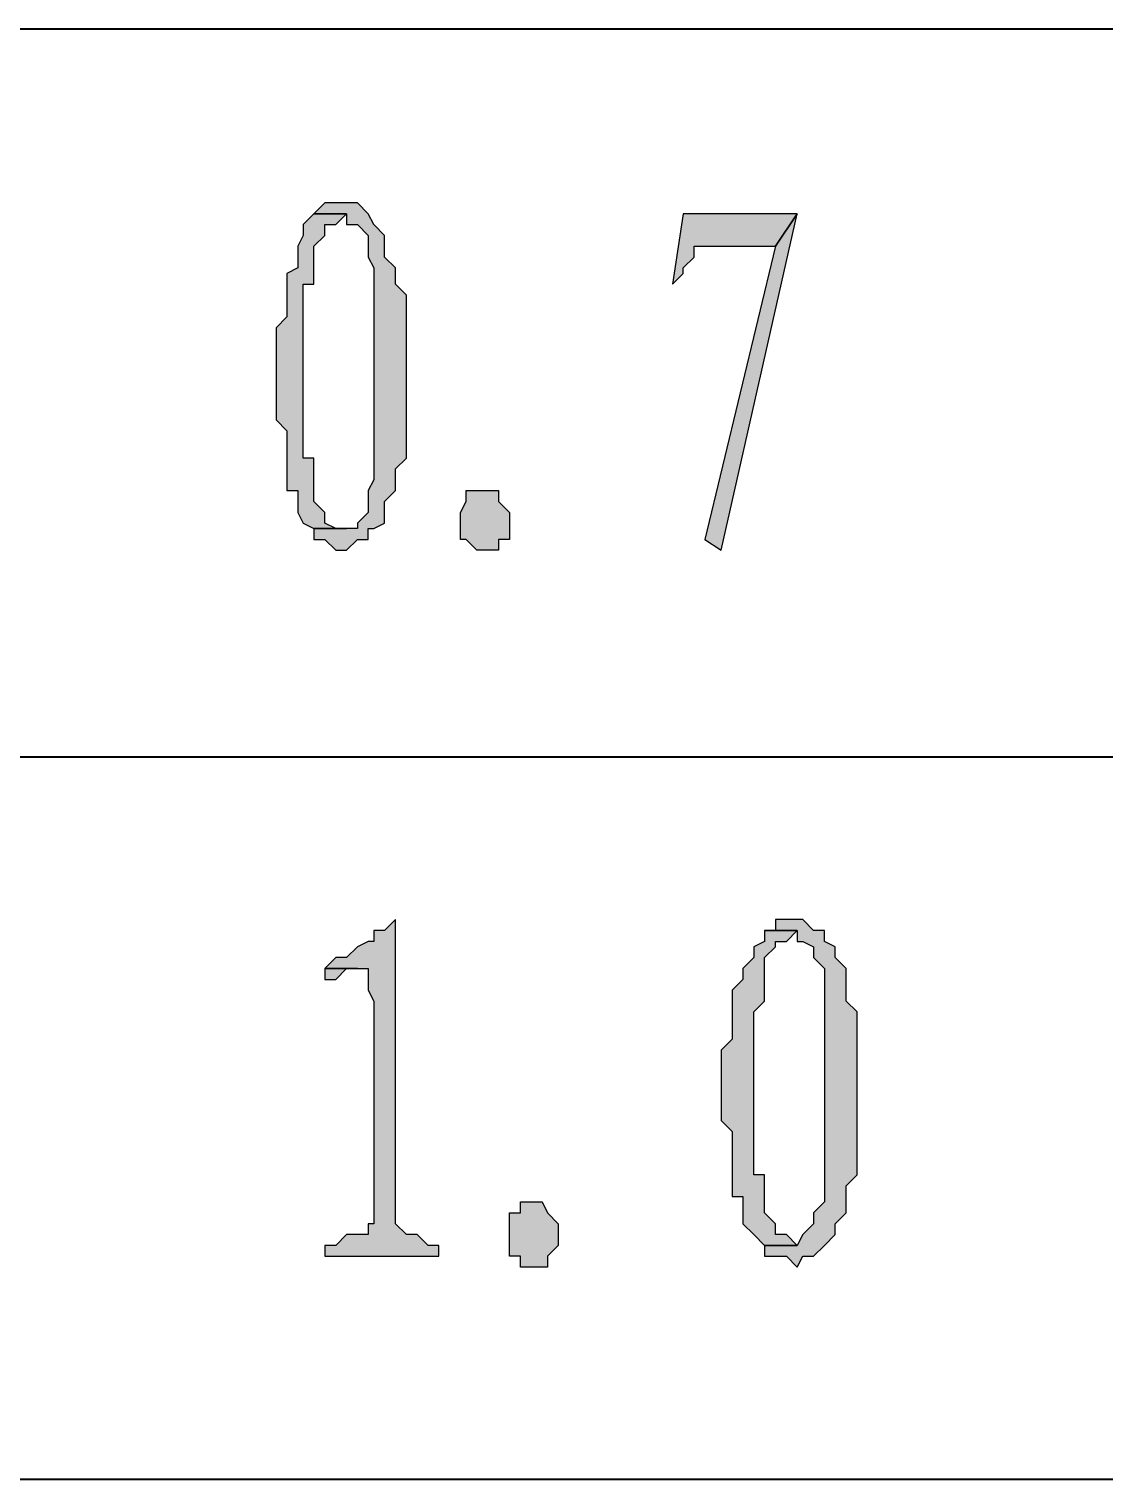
# Model space of a CAD drawing. Extents: x 457 to 4918, y -67 to 391.
# Drawn here: x 3557.82 to 3566.77, y 73.37 to 85.43 of the extents above; entities that cross this region are included whole.
import ezdxf

# ---------------------------------------------------------------- set-up
doc = ezdxf.new("R2010")
doc.units = 0
doc.header["$LTSCALE"] = 40
doc.header["$MEASUREMENT"] = 0
doc.layers.add('at_Entity', color=7, linetype='CONTINUOUS')
doc.layers.add('at_Solid', color=7, linetype='CONTINUOUS')

msp = doc.modelspace()

# ---------------------------------------------------------------- hatches: boundary and pattern name
at = {"layer": 'at_Solid'}
for points in [[(3560.194, 83.897), (3560.104, 83.807), (3560.104, 83.716), (3560.059, 83.626), (3560.059, 83.445), (3559.968, 83.4), (3559.968, 83.038), (3559.878, 82.948), (3559.878, 82.18), (3559.968, 82.089), (3559.968, 81.592), (3560.059, 81.592), (3560.059, 81.411), (3560.104, 81.321), (3560.194, 81.276), (3560.466, 81.276), (3560.375, 81.276), (3560.285, 81.321), (3560.285, 81.411), (3560.194, 81.502), (3560.194, 81.863), (3560.104, 81.863), (3560.104, 83.31), (3560.194, 83.31), (3560.194, 83.626), (3560.285, 83.716), (3560.285, 83.807), (3560.375, 83.807), (3560.466, 83.897)], [(3560.466, 83.988), (3560.285, 83.988), (3560.194, 83.897), (3560.466, 83.897), (3560.466, 83.807), (3560.556, 83.807), (3560.646, 83.716), (3560.646, 83.536), (3560.692, 83.445), (3560.692, 81.682), (3560.646, 81.592), (3560.646, 81.411), (3560.556, 81.321), (3560.556, 81.276), (3560.466, 81.276), (3560.194, 81.276), (3560.194, 81.185), (3560.285, 81.185), (3560.375, 81.095), (3560.466, 81.095), (3560.556, 81.185), (3560.646, 81.185), (3560.646, 81.276), (3560.692, 81.276), (3560.782, 81.321), (3560.782, 81.502), (3560.872, 81.592), (3560.872, 81.773), (3560.963, 81.863), (3560.963, 83.219), (3560.872, 83.31), (3560.872, 83.445), (3560.782, 83.536), (3560.782, 83.716), (3560.692, 83.807), (3560.646, 83.897), (3560.556, 83.988)], [(3564.217, 83.897), (3563.268, 83.897), (3563.178, 83.31), (3563.268, 83.4), (3563.268, 83.445), (3563.358, 83.536), (3563.358, 83.626), (3563.449, 83.626), (3564.036, 83.626)], [(3564.217, 83.897), (3564.036, 83.626), (3563.449, 81.185), (3563.584, 81.095)], [(3561.731, 81.095), (3561.55, 81.095), (3561.46, 81.185), (3561.415, 81.185), (3561.415, 81.276), (3561.415, 81.411), (3561.46, 81.502), (3561.46, 81.592), (3561.55, 81.592), (3561.731, 81.592), (3561.731, 81.502), (3561.822, 81.411), (3561.822, 81.185), (3561.731, 81.185)], [(3560.872, 78.021), (3560.782, 77.931), (3560.692, 77.931), (3560.692, 77.84), (3560.646, 77.84), (3560.556, 77.795), (3560.466, 77.705), (3560.375, 77.705), (3560.285, 77.614), (3560.646, 77.614), (3560.646, 77.524), (3560.646, 77.433), (3560.692, 77.343), (3560.692, 75.49), (3560.646, 75.49), (3560.646, 75.399), (3560.556, 75.399), (3560.466, 75.399), (3560.375, 75.309), (3560.285, 75.309), (3560.285, 75.219), (3561.234, 75.219), (3561.234, 75.309), (3561.144, 75.309), (3561.053, 75.399), (3560.963, 75.399), (3560.872, 75.49)], [(3564.217, 78.021), (3564.036, 78.021), (3564.036, 77.931), (3563.946, 77.931), (3564.217, 77.931), (3564.217, 77.84), (3564.263, 77.84), (3564.353, 77.795), (3564.353, 77.705), (3564.443, 77.614), (3564.443, 75.671), (3564.353, 75.58), (3564.353, 75.49), (3564.263, 75.399), (3564.217, 75.309), (3563.946, 75.309), (3563.946, 75.219), (3564.127, 75.219), (3564.217, 75.128), (3564.263, 75.219), (3564.353, 75.219), (3564.443, 75.309), (3564.534, 75.399), (3564.534, 75.49), (3564.624, 75.58), (3564.624, 75.806), (3564.715, 75.897), (3564.715, 77.253), (3564.624, 77.343), (3564.624, 77.614), (3564.534, 77.705), (3564.534, 77.795), (3564.443, 77.84), (3564.443, 77.931), (3564.353, 77.931), (3564.263, 78.021)], [(3563.946, 77.931), (3563.946, 77.84), (3563.856, 77.795), (3563.856, 77.705), (3563.765, 77.614), (3563.765, 77.524), (3563.675, 77.433), (3563.675, 77.027), (3563.584, 76.936), (3563.584, 76.349), (3563.675, 76.258), (3563.675, 75.716), (3563.765, 75.716), (3563.765, 75.49), (3563.856, 75.399), (3563.946, 75.309), (3564.217, 75.309), (3564.127, 75.399), (3564.036, 75.399), (3564.036, 75.49), (3563.946, 75.58), (3563.946, 75.897), (3563.856, 75.897), (3563.856, 77.253), (3563.946, 77.343), (3563.946, 77.705), (3564.036, 77.795), (3564.036, 77.84), (3564.127, 77.84), (3564.217, 77.931)], [(3560.285, 77.614), (3560.285, 77.524), (3560.375, 77.524), (3560.466, 77.614), (3560.556, 77.614)], [(3562.138, 75.128), (3561.912, 75.128), (3561.912, 75.219), (3561.822, 75.219), (3561.822, 75.309), (3561.822, 75.58), (3561.912, 75.58), (3561.912, 75.671), (3562.002, 75.671), (3562.093, 75.671), (3562.138, 75.58), (3562.228, 75.49), (3562.228, 75.309), (3562.138, 75.219)]]:
    msp.add_hatch(color=0, dxfattribs=at).paths.add_polyline_path(points)

# ---------------------------------------------------------------- linework, layer by layer
at = {"layer": 'at_Entity', "color": 0, "lineweight": 40}
for p, q in [((3634.235, 85.434), (3487.194, 85.434)), ((3487.194, 79.377), (3634.235, 79.377)), ((3487.194, 73.365), (3634.235, 73.365))]:
    msp.add_line(p, q, dxfattribs=at)
at = {"layer": 'at_Entity', "color": 0, "lineweight": 20}
for p, q in [((3560.194, 83.897), (3560.104, 83.807)), ((3560.285, 83.988), (3560.194, 83.897)), ((3560.466, 83.897), (3560.194, 83.897)), ((3560.194, 83.897), (3560.466, 83.897)), ((3560.466, 83.988), (3560.285, 83.988)), ((3560.375, 83.807), (3560.466, 83.897)), ((3560.556, 83.988), (3560.466, 83.988)), ((3560.466, 83.897), (3560.466, 83.807)), ((3560.646, 83.897), (3560.556, 83.988)), ((3560.692, 83.807), (3560.646, 83.897)), ((3563.268, 83.897), (3563.178, 83.31)), ((3564.217, 83.897), (3563.268, 83.897)), ((3563.584, 81.095), (3564.217, 83.897)), ((3564.036, 83.626), (3564.217, 83.897)), ((3564.217, 83.897), (3564.036, 83.626)), ((3560.104, 83.807), (3560.104, 83.716)), ((3560.285, 83.716), (3560.285, 83.807)), ((3560.285, 83.807), (3560.375, 83.807)), ((3560.466, 83.807), (3560.556, 83.807)), ((3560.556, 83.807), (3560.646, 83.716)), ((3560.782, 83.716), (3560.692, 83.807)), ((3560.104, 83.716), (3560.059, 83.626)), ((3560.194, 83.626), (3560.285, 83.716)), ((3560.646, 83.716), (3560.646, 83.536)), ((3560.782, 83.536), (3560.782, 83.716)), ((3560.059, 83.626), (3560.059, 83.445)), ((3560.194, 83.31), (3560.194, 83.626)), ((3560.646, 83.536), (3560.692, 83.445)), ((3560.872, 83.445), (3560.782, 83.536)), ((3563.268, 83.445), (3563.358, 83.536)), ((3563.358, 83.536), (3563.358, 83.626)), ((3563.358, 83.626), (3563.449, 83.626)), ((3563.449, 83.626), (3564.036, 83.626)), ((3564.036, 83.626), (3563.449, 81.185)), ((3560.059, 83.445), (3559.968, 83.4)), ((3559.968, 83.4), (3559.968, 83.038)), ((3560.692, 83.445), (3560.692, 81.682)), ((3560.872, 83.31), (3560.872, 83.445)), ((3563.178, 83.31), (3563.268, 83.4)), ((3563.268, 83.4), (3563.268, 83.445)), ((3560.104, 81.863), (3560.104, 83.31)), ((3560.104, 83.31), (3560.194, 83.31)), ((3560.963, 83.219), (3560.872, 83.31)), ((3560.963, 81.863), (3560.963, 83.219)), ((3559.968, 83.038), (3559.878, 82.948)), ((3559.878, 82.948), (3559.878, 82.18)), ((3559.878, 82.18), (3559.968, 82.089)), ((3559.968, 82.089), (3559.968, 81.592)), ((3560.194, 81.863), (3560.104, 81.863)), ((3560.194, 81.502), (3560.194, 81.863)), ((3560.872, 81.773), (3560.963, 81.863)), ((3560.872, 81.592), (3560.872, 81.773)), ((3559.968, 81.592), (3560.059, 81.592)), ((3560.059, 81.592), (3560.059, 81.411)), ((3560.692, 81.682), (3560.646, 81.592)), ((3560.646, 81.592), (3560.646, 81.411)), ((3560.782, 81.502), (3560.872, 81.592)), ((3561.46, 81.502), (3561.46, 81.592)), ((3561.46, 81.592), (3561.55, 81.592)), ((3561.55, 81.592), (3561.731, 81.592)), ((3561.731, 81.592), (3561.731, 81.502)), ((3560.285, 81.411), (3560.194, 81.502)), ((3560.782, 81.321), (3560.782, 81.502)), ((3561.415, 81.411), (3561.46, 81.502)), ((3561.731, 81.502), (3561.822, 81.411)), ((3560.059, 81.411), (3560.104, 81.321)), ((3560.285, 81.321), (3560.285, 81.411)), ((3560.646, 81.411), (3560.556, 81.321)), ((3561.415, 81.276), (3561.415, 81.411)), ((3561.822, 81.411), (3561.822, 81.185)), ((3560.104, 81.321), (3560.194, 81.276)), ((3560.194, 81.276), (3560.466, 81.276)), ((3560.466, 81.276), (3560.194, 81.276)), ((3560.194, 81.276), (3560.194, 81.185)), ((3560.375, 81.276), (3560.285, 81.321)), ((3560.466, 81.276), (3560.375, 81.276)), ((3560.556, 81.276), (3560.466, 81.276)), ((3560.556, 81.321), (3560.556, 81.276)), ((3560.646, 81.185), (3560.646, 81.276)), ((3560.646, 81.276), (3560.692, 81.276)), ((3560.692, 81.276), (3560.782, 81.321)), ((3561.415, 81.185), (3561.415, 81.276)), ((3560.194, 81.185), (3560.285, 81.185)), ((3560.285, 81.185), (3560.375, 81.095)), ((3560.466, 81.095), (3560.556, 81.185)), ((3560.556, 81.185), (3560.646, 81.185)), ((3561.46, 81.185), (3561.415, 81.185)), ((3561.55, 81.095), (3561.46, 81.185)), ((3561.822, 81.185), (3561.731, 81.185)), ((3561.731, 81.185), (3561.731, 81.095)), ((3563.449, 81.185), (3563.584, 81.095)), ((3560.375, 81.095), (3560.466, 81.095)), ((3561.731, 81.095), (3561.55, 81.095)), ((3560.872, 78.021), (3560.782, 77.931)), ((3560.872, 75.49), (3560.872, 78.021)), ((3564.217, 78.021), (3564.036, 78.021)), ((3564.036, 78.021), (3564.036, 77.931)), ((3564.263, 78.021), (3564.217, 78.021)), ((3564.353, 77.931), (3564.263, 78.021)), ((3560.782, 77.931), (3560.692, 77.931)), ((3560.692, 77.931), (3560.692, 77.84)), ((3563.946, 77.931), (3563.946, 77.84)), ((3564.217, 77.931), (3563.946, 77.931)), ((3564.036, 77.931), (3563.946, 77.931)), ((3563.946, 77.931), (3564.217, 77.931)), ((3564.127, 77.84), (3564.217, 77.931)), ((3564.217, 77.931), (3564.217, 77.84)), ((3564.443, 77.931), (3564.353, 77.931)), ((3564.443, 77.84), (3564.443, 77.931)), ((3560.556, 77.795), (3560.466, 77.705)), ((3560.646, 77.84), (3560.556, 77.795)), ((3560.692, 77.84), (3560.646, 77.84)), ((3563.946, 77.84), (3563.856, 77.795)), ((3563.856, 77.795), (3563.856, 77.705)), ((3563.946, 77.705), (3564.036, 77.795)), ((3564.036, 77.795), (3564.036, 77.84)), ((3564.036, 77.84), (3564.127, 77.84)), ((3564.217, 77.84), (3564.263, 77.84)), ((3564.263, 77.84), (3564.353, 77.795)), ((3564.353, 77.795), (3564.353, 77.705)), ((3564.534, 77.795), (3564.443, 77.84)), ((3564.534, 77.705), (3564.534, 77.795)), ((3560.375, 77.705), (3560.285, 77.614)), ((3560.285, 77.614), (3560.285, 77.524)), ((3560.556, 77.614), (3560.285, 77.614)), ((3560.285, 77.614), (3560.646, 77.614)), ((3560.466, 77.705), (3560.375, 77.705)), ((3560.375, 77.524), (3560.466, 77.614)), ((3560.466, 77.614), (3560.556, 77.614)), ((3560.646, 77.614), (3560.646, 77.524)), ((3563.856, 77.705), (3563.765, 77.614)), ((3563.765, 77.614), (3563.765, 77.524)), ((3563.946, 77.343), (3563.946, 77.705)), ((3564.353, 77.705), (3564.443, 77.614)), ((3564.443, 77.614), (3564.443, 75.671)), ((3564.624, 77.614), (3564.534, 77.705)), ((3564.624, 77.343), (3564.624, 77.614)), ((3560.285, 77.524), (3560.375, 77.524)), ((3560.646, 77.524), (3560.646, 77.433)), ((3563.765, 77.524), (3563.675, 77.433)), ((3560.646, 77.433), (3560.692, 77.343)), ((3563.675, 77.433), (3563.675, 77.027)), ((3560.692, 77.343), (3560.692, 75.49)), ((3563.856, 77.253), (3563.946, 77.343)), ((3563.856, 75.897), (3563.856, 77.253)), ((3564.715, 77.253), (3564.624, 77.343)), ((3564.715, 75.897), (3564.715, 77.253)), ((3563.675, 77.027), (3563.584, 76.936)), ((3563.584, 76.936), (3563.584, 76.349)), ((3563.584, 76.349), (3563.675, 76.258)), ((3563.675, 76.258), (3563.675, 75.716)), ((3563.946, 75.897), (3563.856, 75.897)), ((3563.946, 75.58), (3563.946, 75.897)), ((3564.624, 75.806), (3564.715, 75.897)), ((3564.624, 75.58), (3564.624, 75.806)), ((3563.675, 75.716), (3563.765, 75.716)), ((3563.765, 75.716), (3563.765, 75.49)), ((3561.822, 75.309), (3561.822, 75.58)), ((3561.822, 75.58), (3561.912, 75.58)), ((3561.912, 75.58), (3561.912, 75.671)), ((3561.912, 75.671), (3562.002, 75.671)), ((3562.002, 75.671), (3562.093, 75.671)), ((3562.093, 75.671), (3562.138, 75.58)), ((3562.138, 75.58), (3562.228, 75.49)), ((3564.036, 75.49), (3563.946, 75.58)), ((3564.443, 75.671), (3564.353, 75.58)), ((3564.353, 75.58), (3564.353, 75.49)), ((3564.534, 75.49), (3564.624, 75.58)), ((3560.692, 75.49), (3560.646, 75.49)), ((3560.646, 75.49), (3560.646, 75.399)), ((3560.963, 75.399), (3560.872, 75.49)), ((3562.228, 75.49), (3562.228, 75.309)), ((3563.765, 75.49), (3563.856, 75.399)), ((3564.036, 75.399), (3564.036, 75.49)), ((3564.353, 75.49), (3564.263, 75.399)), ((3564.534, 75.399), (3564.534, 75.49)), ((3560.466, 75.399), (3560.375, 75.309)), ((3560.556, 75.399), (3560.466, 75.399)), ((3560.646, 75.399), (3560.556, 75.399)), ((3561.053, 75.399), (3560.963, 75.399)), ((3561.144, 75.309), (3561.053, 75.399)), ((3563.856, 75.399), (3563.946, 75.309)), ((3564.127, 75.399), (3564.036, 75.399)), ((3564.217, 75.309), (3564.127, 75.399)), ((3564.263, 75.399), (3564.217, 75.309)), ((3564.443, 75.309), (3564.534, 75.399)), ((3560.375, 75.309), (3560.285, 75.309)), ((3560.285, 75.309), (3560.285, 75.219)), ((3560.285, 75.219), (3561.234, 75.219)), ((3561.234, 75.309), (3561.144, 75.309)), ((3561.234, 75.219), (3561.234, 75.309)), ((3561.822, 75.219), (3561.822, 75.309)), ((3561.912, 75.219), (3561.822, 75.219)), ((3561.912, 75.128), (3561.912, 75.219)), ((3562.228, 75.309), (3562.138, 75.219)), ((3562.138, 75.219), (3562.138, 75.128)), ((3563.946, 75.309), (3564.217, 75.309)), ((3564.217, 75.309), (3563.946, 75.309)), ((3563.946, 75.309), (3563.946, 75.219)), ((3563.946, 75.219), (3564.127, 75.219)), ((3564.127, 75.219), (3564.217, 75.128)), ((3564.217, 75.128), (3564.263, 75.219)), ((3564.263, 75.219), (3564.353, 75.219)), ((3564.353, 75.219), (3564.443, 75.309)), ((3562.138, 75.128), (3561.912, 75.128))]:
    msp.add_line(p, q, dxfattribs=at)
at = {"layer": 'at_Entity', "color": 0}
for points in [[(3560.194, 83.897), (3560.104, 83.807), (3560.104, 83.716), (3560.059, 83.626), (3560.059, 83.445), (3559.968, 83.4), (3559.968, 83.038), (3559.878, 82.948), (3559.878, 82.18), (3559.968, 82.089), (3559.968, 81.592), (3560.059, 81.592), (3560.059, 81.411), (3560.104, 81.321), (3560.194, 81.276), (3560.466, 81.276), (3560.375, 81.276), (3560.285, 81.321), (3560.285, 81.411), (3560.194, 81.502), (3560.194, 81.863), (3560.104, 81.863), (3560.104, 83.31), (3560.194, 83.31), (3560.194, 83.626), (3560.285, 83.716), (3560.285, 83.807), (3560.375, 83.807), (3560.466, 83.897), (3560.194, 83.897), (3560.194, 83.897)], [(3560.466, 83.988), (3560.285, 83.988), (3560.194, 83.897), (3560.466, 83.897), (3560.466, 83.807), (3560.556, 83.807), (3560.646, 83.716), (3560.646, 83.536), (3560.692, 83.445), (3560.692, 81.682), (3560.646, 81.592), (3560.646, 81.411), (3560.556, 81.321), (3560.556, 81.276), (3560.466, 81.276), (3560.194, 81.276), (3560.194, 81.185), (3560.285, 81.185), (3560.375, 81.095), (3560.466, 81.095), (3560.556, 81.185), (3560.646, 81.185), (3560.646, 81.276), (3560.692, 81.276), (3560.782, 81.321), (3560.782, 81.502), (3560.872, 81.592), (3560.872, 81.773), (3560.963, 81.863), (3560.963, 83.219), (3560.872, 83.31), (3560.872, 83.445), (3560.782, 83.536), (3560.782, 83.716), (3560.692, 83.807), (3560.646, 83.897), (3560.556, 83.988), (3560.466, 83.988), (3560.466, 83.988)], [(3564.217, 83.897), (3563.268, 83.897), (3563.178, 83.31), (3563.268, 83.4), (3563.268, 83.445), (3563.358, 83.536), (3563.358, 83.626), (3563.449, 83.626), (3564.036, 83.626), (3564.217, 83.897), (3564.217, 83.897), (3564.217, 83.897)], [(3564.217, 83.897), (3564.036, 83.626), (3563.449, 81.185), (3563.584, 81.095), (3564.217, 83.897), (3564.217, 83.897), (3564.217, 83.897)], [(3561.731, 81.095), (3561.55, 81.095), (3561.46, 81.185), (3561.415, 81.185), (3561.415, 81.276), (3561.415, 81.411), (3561.46, 81.502), (3561.46, 81.592), (3561.55, 81.592), (3561.731, 81.592), (3561.731, 81.502), (3561.822, 81.411), (3561.822, 81.185), (3561.731, 81.185), (3561.731, 81.095), (3561.731, 81.095), (3561.731, 81.095)], [(3560.872, 78.021), (3560.782, 77.931), (3560.692, 77.931), (3560.692, 77.84), (3560.646, 77.84), (3560.556, 77.795), (3560.466, 77.705), (3560.375, 77.705), (3560.285, 77.614), (3560.646, 77.614), (3560.646, 77.524), (3560.646, 77.433), (3560.692, 77.343), (3560.692, 75.49), (3560.646, 75.49), (3560.646, 75.399), (3560.556, 75.399), (3560.466, 75.399), (3560.375, 75.309), (3560.285, 75.309), (3560.285, 75.219), (3561.234, 75.219), (3561.234, 75.309), (3561.144, 75.309), (3561.053, 75.399), (3560.963, 75.399), (3560.872, 75.49), (3560.872, 78.021), (3560.872, 78.021)], [(3564.217, 78.021), (3564.036, 78.021), (3564.036, 77.931), (3563.946, 77.931), (3564.217, 77.931), (3564.217, 77.84), (3564.263, 77.84), (3564.353, 77.795), (3564.353, 77.705), (3564.443, 77.614), (3564.443, 75.671), (3564.353, 75.58), (3564.353, 75.49), (3564.263, 75.399), (3564.217, 75.309), (3563.946, 75.309), (3563.946, 75.219), (3564.127, 75.219), (3564.217, 75.128), (3564.263, 75.219), (3564.353, 75.219), (3564.443, 75.309), (3564.534, 75.399), (3564.534, 75.49), (3564.624, 75.58), (3564.624, 75.806), (3564.715, 75.897), (3564.715, 77.253), (3564.624, 77.343), (3564.624, 77.614), (3564.534, 77.705), (3564.534, 77.795), (3564.443, 77.84), (3564.443, 77.931), (3564.353, 77.931), (3564.263, 78.021), (3564.217, 78.021), (3564.217, 78.021)], [(3563.946, 77.931), (3563.946, 77.84), (3563.856, 77.795), (3563.856, 77.705), (3563.765, 77.614), (3563.765, 77.524), (3563.675, 77.433), (3563.675, 77.027), (3563.584, 76.936), (3563.584, 76.349), (3563.675, 76.258), (3563.675, 75.716), (3563.765, 75.716), (3563.765, 75.49), (3563.856, 75.399), (3563.946, 75.309), (3564.217, 75.309), (3564.127, 75.399), (3564.036, 75.399), (3564.036, 75.49), (3563.946, 75.58), (3563.946, 75.897), (3563.856, 75.897), (3563.856, 77.253), (3563.946, 77.343), (3563.946, 77.705), (3564.036, 77.795), (3564.036, 77.84), (3564.127, 77.84), (3564.217, 77.931), (3563.946, 77.931), (3563.946, 77.931)], [(3560.285, 77.614), (3560.285, 77.524), (3560.375, 77.524), (3560.466, 77.614), (3560.556, 77.614), (3560.285, 77.614), (3560.285, 77.614), (3560.285, 77.614)], [(3562.138, 75.128), (3561.912, 75.128), (3561.912, 75.219), (3561.822, 75.219), (3561.822, 75.309), (3561.822, 75.58), (3561.912, 75.58), (3561.912, 75.671), (3562.002, 75.671), (3562.093, 75.671), (3562.138, 75.58), (3562.228, 75.49), (3562.228, 75.309), (3562.138, 75.219), (3562.138, 75.128), (3562.138, 75.128), (3562.138, 75.128)]]:
    msp.add_lwpolyline(points, dxfattribs=at)

doc.saveas('drawing.dxf')
